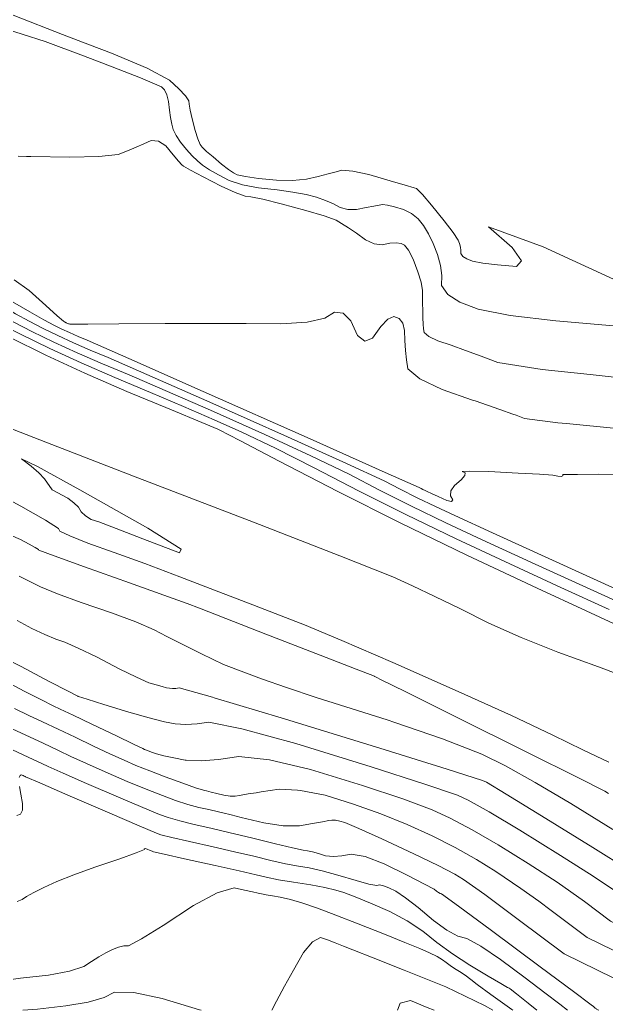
# Model space of a CAD drawing. Header units: inches. Extents: x 1337389 to 1347141, y 407035 to 414577.
# Drawn here: x 1342604 to 1342924, y 407035 to 407576 of the extents above; entities that cross this region are included whole.
import ezdxf

# ---------------------------------------------------------------- set-up
doc = ezdxf.new("R2010")
doc.units = ezdxf.units.IN
doc.header["$MEASUREMENT"] = 0
doc.layers.add('Topo', color=7, linetype='Continuous', lineweight=15, true_color=0x459900)

msp = doc.modelspace()

# ---------------------------------------------------------------- linework, layer by layer
at = {"layer": 'Topo'}
msp.add_line((1342603.519, 407501.2991, 745), (1342608.1339, 407501.1419, 745), dxfattribs=at)
for points, elevation in [([(1342642.4809, 407562.048), (1342627.6721, 407567.641), (1342601.6209, 407577.9309), (1342584.1631, 407585.1429)], 735), ([(1342578.3601, 407574.8079), (1342592.9549, 407571.8129), (1342618.2579, 407563.9589), (1342639.116, 407556.0811)], 740), ([(1342962.3621, 407418.628), (1342889.834, 407451.7601), (1342860.0221, 407462.707), (1342872.926, 407451.4689), (1342878.0638, 407444.2658), (1342875.4351, 407441.0971), (1342865.0399, 407441.9639), (1342857.0417, 407442.9421), (1342851.4409, 407444.0312), (1342848.237, 407445.231), (1342846.1068, 407446.6081), (1342845.0501, 407448.162), (1342845.067, 407449.8941), (1342844.8279, 407451.696), (1342844.3331, 407453.5679), (1342843.5829, 407455.5109), (1342840.7859, 407459.6661), (1342835.9411, 407466.0351), (1342829.0481, 407474.6148), (1342824.0051, 407480.4671), (1342820.8099, 407483.5911), (1342819.4649, 407483.9861), (1342814.6981, 407485.3859), (1342806.507, 407487.793), (1342794.894, 407491.207), (1342786.088, 407493.1749), (1342780.0902, 407493.698), (1342776.8992, 407492.7761), (1342772.6191, 407491.6419), (1342767.2499, 407490.295), (1342760.7921, 407488.7359), (1342753.2118, 407488.033), (1342744.5088, 407488.1839), (1342734.6849, 407489.192), (1342727.499, 407490.1899), (1342722.9529, 407491.1789), (1342721.045, 407492.1582), (1342718.2159, 407494.1009), (1342714.4651, 407497.006), (1342709.794, 407500.8739), (1342706.2861, 407503.9379), (1342703.944, 407506.1979), (1342702.7661, 407507.654), (1342701.462, 407510.705), (1342700.0341, 407515.3509), (1342698.4799, 407521.5909), (1342697.3791, 407526.3479), (1342696.732, 407529.6202), (1342696.5381, 407531.4091), (1342694.7031, 407534.1911), (1342691.2269, 407537.966), (1342686.111, 407542.734), (1342673.813, 407549.269), (1342654.333, 407557.572), (1342642.4809, 407562.048)], 735), ([(1342639.116, 407556.0811), (1342649.1258, 407552.3008), (1342670.2698, 407544.0019), (1342681.6902, 407539.0618), (1342683.3861, 407537.4812), (1342684.6878, 407534.8519), (1342685.5949, 407531.1751), (1342686.108, 407526.4501), (1342686.6911, 407522.3279), (1342687.346, 407518.8121), (1342688.0709, 407515.899), (1342689.6351, 407512.6219), (1342692.0371, 407508.9809), (1342695.277, 407504.9739), (1342698.358, 407501.542), (1342701.2789, 407498.6821), (1342704.0389, 407496.3971), (1342707.85, 407493.862), (1342712.7109, 407491.076), (1342718.624, 407488.0401), (1342725.9321, 407485.6711), (1342734.6352, 407483.9689), (1342744.7349, 407482.9328), (1342753.37, 407481.7361), (1342760.5399, 407480.3781), (1342766.2441, 407478.8587), (1342771.2389, 407477.1591), (1342775.5233, 407475.2811), (1342779.0981, 407473.222), (1342783.2698, 407472.1901), (1342788.041, 407472.185), (1342793.4101, 407473.208), (1342797.5581, 407473.9921), (1342800.4851, 407474.539), (1342802.1901, 407474.8471), (1342804.9699, 407474.5699), (1342808.8261, 407473.7079), (1342813.757, 407472.2608), (1342818.038, 407470.0589), (1342821.6681, 407467.1039), (1342824.648, 407463.394), (1342827.4151, 407458.9009), (1342829.9671, 407453.6249), (1342832.307, 407447.5672), (1342833.8492, 407441.7271), (1342834.5931, 407436.1079), (1342834.5411, 407430.7071), (1342837.8371, 407425.86), (1342844.4811, 407421.5652), (1342854.4719, 407417.8221), (1342871.9399, 407414.426), (1342896.883, 407411.377), (1342928.3159, 407408.7562)], 740), ([(1342608.1339, 407501.1419), (1342610.4042, 407501.0651), (1342631.6828, 407500.696), (1342647.5579, 407501.0961), (1342658.026, 407502.2638), (1342663.09, 407504.2011), (1342667.7919, 407506.1219), (1342672.1339, 407508.0259), (1342676.116, 407509.915), (1342680.0829, 407509.5509), (1342684.0361, 407506.9339), (1342687.975, 407502.064), (1342690.8841, 407498.583), (1342692.7628, 407496.4909), (1342693.6121, 407495.7879), (1342697.484, 407493.6219), (1342704.3781, 407489.9931), (1342714.295, 407484.9021), (1342721.941, 407481.4009), (1342727.318, 407479.491), (1342730.424, 407479.1719), (1342736.977, 407477.766), (1342746.9771, 407475.2722), (1342760.425, 407471.6909), (1342770.403, 407468.719), (1342776.913, 407466.3568), (1342779.9539, 407464.6061), (1342783.646, 407462.2282), (1342787.99, 407459.2229), (1342792.9841, 407455.5933), (1342797.7029, 407453.468), (1342802.146, 407452.8501), (1342806.3151, 407453.7379), (1342809.7401, 407454.0268), (1342812.42, 407453.7161), (1342814.3559, 407452.805), (1342816.5261, 407449.9198), (1342818.9309, 407445.06), (1342821.5691, 407438.2251), (1342823.318, 407432.5421), (1342824.1754, 407428.0098), (1342824.1432, 407424.6299), (1342824.1541, 407421.0128), (1342824.2099, 407417.1611), (1342824.3099, 407413.0731), (1342824.4749, 407409.689), (1342824.7051, 407407.0089), (1342825, 407405.0331), (1342827.5939, 407402.887), (1342832.4852, 407400.571), (1342839.6731, 407398.085), (1342847.5131, 407395.287), (1342856.0031, 407392.176), (1342865.143, 407388.752), (1342889.384, 407384.9569), (1342915.564, 407382.1842)], 745), ([(1342851.4538, 407368.2489), (1342834.7941, 407374.0111), (1342822.542, 407379.813), (1342816.046, 407385.1891), (1342815.3059, 407390.1379), (1342814.7679, 407395.2921), (1342814.431, 407400.6511), (1342814.294, 407406.2151), (1342813.267, 407410.2529), (1342811.348, 407412.7651), (1342808.5381, 407413.7509), (1342805.1851, 407412.2752), (1342801.2889, 407408.3391), (1342796.8488, 407401.9408), (1342792.653, 407400.326), (1342788.6989, 407403.4932), (1342784.9879, 407411.4431), (1342780.7801, 407415.664), (1342776.075, 407416.1561), (1342770.8731, 407412.919), (1342761.1159, 407410.801), (1342746.804, 407409.8001), (1342727.936, 407409.9181), (1342706.916, 407409.957), (1342683.7461, 407409.9181), (1342658.4251, 407409.8011), (1342641.423, 407409.7141), (1342632.74, 407409.657), (1342632.3771, 407409.6311), (1342632.023, 407409.637), (1342631.6769, 407409.6751), (1342631.34, 407409.745), (1342630.9549, 407409.8631), (1342630.5221, 407410.029), (1342630.0401, 407410.243), (1342629.708, 407410.391), (1342629.5251, 407410.4711), (1342629.4909, 407410.485), (1342629.459, 407410.499), (1342629.429, 407410.513), (1342629.4012, 407410.5271), (1342629.1809, 407410.6531), (1342628.7691, 407410.8908), (1342628.1654, 407411.2411), (1342624.743, 407414.2161), (1342618.5029, 407419.8161), (1342609.4459, 407428.041), (1342601.2439, 407433.859)], 750), ([(1342566.753, 407427.5171), (1342568.5929, 407426.7271), (1342581.0292, 407421.151), (1342589.6052, 407416.997), (1342594.3191, 407414.265), (1342601.4431, 407410.502), (1342610.976, 407405.709), (1342622.9189, 407399.8849), (1342635.756, 407393.974), (1342649.4878, 407387.9772), (1342664.1139, 407381.894), (1342683.7439, 407373.4491), (1342708.3761, 407362.642), (1342738.0109, 407349.472), (1342763.2509, 407337.8272), (1342784.096, 407327.707), (1342800.545, 407319.112), (1342818.1289, 407310.2921), (1342836.8478, 407301.2471), (1342856.7009, 407291.9771), (1342885.599, 407278.691), (1342923.541, 407261.389), (1342970.5269, 407240.07)], 765), ([(1342568.9449, 407431.5381), (1342582.22, 407425.5872), (1342595.0452, 407419.375), (1342602.0958, 407415.288), (1342609.4542, 407411.268), (1342617.118, 407407.3151), (1342625.0891, 407403.427), (1342633.6572, 407399.482)], 760), ([(1342564.492, 407423.3691), (1342565.345, 407423.058), (1342573.5649, 407419.5281), (1342579.8389, 407416.7159), (1342584.1641, 407414.62), (1342586.5421, 407413.242), (1342593.4321, 407409.7361), (1342604.8341, 407404.1031), (1342620.7481, 407396.342), (1342637.855, 407388.4661), (1342656.1531, 407380.4752), (1342675.644, 407372.369), (1342693.716, 407364.708), (1342710.369, 407357.4928), (1342725.6031, 407350.7229), (1342743.816, 407342.0001), (1342765.0079, 407331.3241), (1342789.1789, 407318.6941), (1342815.0179, 407305.733), (1342842.5239, 407292.4421), (1342871.6969, 407278.8199), (1342899.4828, 407265.9571), (1342925.88, 407253.851)], 770), ([(1342928.2189, 407246.3139), (1342913.3661, 407253.223), (1342886.6931, 407265.6638), (1342848.1999, 407283.6369), (1342811.9071, 407301.174), (1342777.814, 407318.275), (1342745.9201, 407334.94), (1342724.38, 407346.1732), (1342713.1941, 407351.9751), (1342712.3619, 407352.345), (1342703.689, 407355.9672), (1342687.1739, 407362.843), (1342662.8191, 407372.9719), (1342639.9539, 407382.957), (1342618.5779, 407392.7991), (1342598.6931, 407402.497), (1342585.422, 407408.9699), (1342578.7651, 407412.219), (1342578.7241, 407412.2431), (1342578.6481, 407412.2799), (1342578.538, 407412.3292), (1342578.3948, 407412.3911), (1342562.9551, 407417.604), (1342561.598, 407418.0609)], 775), ([(1342908.6552, 407327.651), (1342900.6389, 407327.585), (1342900.6039, 407326.869), (1342899.681, 407326.557), (1342897.8702, 407326.649), (1342895.1701, 407327.1441), (1342887.9931, 407327.727), (1342876.338, 407328.3989), (1342860.205, 407329.159), (1342849.9909, 407329.4391), (1342845.696, 407329.2409), (1342847.319, 407328.5631), (1342847.177, 407327.058), (1342845.2669, 407324.7241), (1342841.5921, 407321.5631), (1342839.595, 407318.67), (1342839.2761, 407316.047), (1342840.6348, 407313.6942), (1342839.9781, 407312.834), (1342837.3041, 407313.4681), (1342832.6131, 407315.5958), (1342829.0821, 407317.2041), (1342826.709, 407318.2911), (1342825.4961, 407318.8579), (1342824.352, 407319.4101), (1342823.277, 407319.9489), (1342822.272, 407320.475), (1342802.122, 407329.4819), (1342762.829, 407346.9701), (1342704.391, 407372.9389), (1342663.799, 407390.9311), (1342641.055, 407400.9461), (1342636.156, 407402.9831), (1342631.558, 407404.991), (1342627.2589, 407406.9701), (1342623.2589, 407408.921), (1342617.4641, 407412.0349), (1342609.8729, 407416.311), (1342600.486, 407421.752)], 755), ([(1342633.6572, 407399.482), (1342642.8219, 407395.48), (1342652.5849, 407391.42), (1342673.7721, 407382.1899), (1342706.3832, 407367.791), (1342750.4199, 407348.2211), (1342782.6871, 407333.6539), (1342803.1838, 407324.0911), (1342811.9109, 407319.531), (1342821.2411, 407314.8509), (1342831.172, 407310.052), (1342841.705, 407305.134), (1342862.2999, 407295.697), (1342892.9548, 407281.742), (1342933.671, 407263.2691)], 760), ([(1342540.674, 407379.6799), (1342551.3548, 407374.376), (1342566.5039, 407367.0511), (1342574.898, 407363.275), (1342581.4788, 407360.401), (1342586.2479, 407358.4301), (1342589.2029, 407357.3621), (1342592.159, 407356.15), (1342595.117, 407354.7949), (1342598.0749, 407353.297), (1342621.8429, 407343.929), (1342666.422, 407326.6918), (1342731.8121, 407301.584), (1342778.9701, 407283.2439), (1342807.898, 407271.6699), (1342818.5962, 407266.863), (1342830.8852, 407261.07), (1342844.7659, 407254.2901), (1342860.238, 407246.5241), (1342877.9631, 407238.6641), (1342897.94, 407230.7082), (1342920.171, 407222.657), (1342942.313, 407214.3561)], 780), ([(1342915.564, 407382.1842), (1342928.7261, 407380.7899), (1342983.169, 407376.2511), (1343018.5091, 407374.0572), (1343027.4281, 407374.141)], 745), ([(1342873.4541, 407360.5311), (1342866.286, 407363.078), (1342852.8031, 407367.7831), (1342851.4538, 407368.2489)], 750), ([(1342902.7069, 407355.3929), (1342897.9709, 407355.8511), (1342879.673, 407358.2371), (1342875.242, 407359.896), (1342873.4541, 407360.5311)], 750), ([(1343014.9739, 407346.1449), (1343013.1971, 407346.239), (1342976.1751, 407348.901), (1342930.1389, 407352.739), (1342902.7069, 407355.3929)], 750), ([(1343006.268, 407326.5729), (1342958.8101, 407327.3488), (1342920.0409, 407327.745), (1342908.6552, 407327.651)], 755), ([(1342585.3829, 407320.8969), (1342604.986, 407310.2837), (1342618.336, 407302.7199), (1342625.4321, 407298.2041), (1342626.2771, 407296.7369), (1342631.636, 407294.063), (1342641.5119, 407290.1831), (1342655.903, 407285.0961), (1342672.6189, 407278.9742), (1342691.6621, 407271.8178), (1342713.0299, 407263.6269), (1342731.498, 407256.5219), (1342747.0651, 407250.502), (1342759.731, 407245.568), (1342780.023, 407237.047), (1342807.943, 407224.9399), (1342843.489, 407209.2472), (1342872.6001, 407196.078), (1342895.2749, 407185.434), (1342911.5149, 407177.315), (1342925.7002, 407170.6751)], 785), ([(1342925.5667, 407153.479), (1342923.5049, 407154.754), (1342908.888, 407162.1909), (1342881.716, 407175.788), (1342841.9881, 407195.5471), (1342815.0379, 407208.9519), (1342800.866, 407216.0029), (1342799.4712, 407216.7001), (1342798.499, 407217.1831), (1342797.949, 407217.453), (1342797.821, 407217.5101), (1342787.8988, 407221.38), (1342768.1798, 407229.0631), (1342738.6669, 407240.56), (1342716.7512, 407249.084), (1342702.431, 407254.6349), (1342695.709, 407257.211), (1342683, 407261.838), (1342664.3038, 407268.5128), (1342639.6219, 407277.238), (1342623.0991, 407283.174), (1342614.7341, 407286.3199), (1342614.528, 407286.678), (1342612.7979, 407287.7789), (1342609.544, 407289.6229), (1342604.7639, 407292.2101), (1342599.3239, 407294.5431)], 790), ([(1342749.8271, 407211.4501), (1342736.3401, 407216.0201), (1342715.465, 407223.94), (1342703.5169, 407229.6801), (1342693.2521, 407234.7529), (1342684.671, 407239.16), (1342677.7731, 407242.9001), (1342667.6859, 407247.2449), (1342654.4111, 407252.1949), (1342637.9462, 407257.75), (1342625.026, 407262.4312), (1342615.6501, 407266.2372), (1342609.8171, 407269.1681), (1342604.039, 407272.1378)], 795), ([(1342602.9141, 407247.846), (1342611.0132, 407243.6268), (1342618.0447, 407240.269), (1342624.0121, 407237.7729), (1342628.9119, 407236.1389), (1342636.3, 407232.9051), (1342646.1739, 407228.07), (1342658.5359, 407221.6359), (1342668.1029, 407216.9389), (1342674.8742, 407213.9799), (1342678.8501, 407212.7569), (1342682.0449, 407211.8419), (1342684.459, 407211.2339), (1342686.092, 407210.9322), (1342687.7861, 407210.823), (1342689.5401, 407210.904), (1342691.3559, 407211.1779), (1342709.5601, 407206.087)], 800), ([(1342594.0742, 407228.4688), (1342605.0611, 407222.78), (1342620.492, 407214.7089), (1342630.7929, 407209.3218), (1342635.9639, 407206.6191), (1342636.0052, 407206.6001), (1342636.0929, 407206.5582), (1342636.2291, 407206.4931), (1342636.4129, 407206.4039), (1342641.0939, 407204.9441), (1342650.273, 407202.112), (1342663.9491, 407197.9082), (1342674.979, 407194.753), (1342681.929, 407193.006)], 805), ([(1342694.614, 407171.7769), (1342688.459, 407172.9142), (1342683.054, 407174.0741), (1342678.987, 407175.1511), (1342676.258, 407176.143), (1342674.0977, 407176.951), (1342672.508, 407177.576), (1342671.4879, 407178.0179), (1342666.3391, 407180.4642), (1342657.0639, 407184.9168), (1342643.6611, 407191.374), (1342633.4499, 407196.2679), (1342626.432, 407199.598), (1342622.6071, 407201.3649), (1342616.163, 407204.58), (1342607.0999, 407209.2421), (1342595.418, 407215.352)], 810), ([(1342808.9551, 407192.2441), (1342804.8708, 407193.6431), (1342766.1419, 407205.9209), (1342749.8271, 407211.4501)], 795), ([(1342709.5601, 407206.087), (1342710.5158, 407205.82), (1342747.021, 407194.8321), (1342800.872, 407178.2141), (1342837.4761, 407166.81), (1342856.834, 407160.621), (1342856.8991, 407160.591)], 800), ([(1342705.3289, 407155.1148), (1342704.5959, 407155.276), (1342700.2628, 407156.6849), (1342693.3251, 407159.1231), (1342683.7829, 407162.5919), (1342675.2581, 407165.8402), (1342667.7498, 407168.8679), (1342661.2601, 407171.675), (1342653.5669, 407175.1689), (1342644.6699, 407179.3489), (1342634.57, 407184.2149), (1342625.3, 407188.631), (1342616.8599, 407192.5962), (1342609.2501, 407196.111), (1342601.5319, 407199.8371)], 815), ([(1342595.893, 407190.8572), (1342607.2873, 407185.5941), (1342617.1489, 407180.9939), (1342625.479, 407177.0569), (1342632.276, 407173.7819), (1342640.7941, 407169.8741), (1342651.0331, 407165.3329), (1342662.9919, 407160.1591), (1342673.365, 407155.8381), (1342682.1499, 407152.369), (1342689.349, 407149.752), (1342695.975, 407147.6079), (1342702.0283, 407145.9349), (1342707.508, 407144.7331), (1342712.801, 407143.4951)], 820), ([(1342681.929, 407193.006), (1342683.362, 407192.646), (1342689.098, 407191.5869), (1342695.0469, 407191.201), (1342701.21, 407191.488), (1342707.586, 407192.4481), (1342725.5229, 407188.8638), (1342755.022, 407180.7357), (1342796.082, 407168.0649), (1342825.4421, 407158.701), (1342843.103, 407152.643), (1342849.064, 407149.892), (1342860.4412, 407143.4941), (1342877.235, 407133.4481), (1342899.445, 407119.7559), (1342917.176, 407108.43), (1342930.4269, 407099.4689), (1342939.1979, 407092.8738), (1342948.7061, 407088.225), (1342958.951, 407085.5221), (1342969.9343, 407084.7651), (1342971.8029, 407084.7321)], 805), ([(1342927.8951, 407133.89), (1342905.0079, 407148.048), (1342885.4698, 407159.6159), (1342869.281, 407168.593), (1342856.44, 407174.979), (1342834.9701, 407183.3289), (1342808.9551, 407192.2441)], 795), ([(1342597.7149, 407178.5919), (1342608.9989, 407173.3569), (1342616.3882, 407169.8978), (1342619.883, 407168.214), (1342628.022, 407164.5789), (1342640.8059, 407158.991), (1342658.2341, 407151.451), (1342671.4711, 407145.8359), (1342680.5179, 407142.146), (1342685.373, 407140.3822), (1342691.687, 407138.531), (1342699.4603, 407136.593), (1342708.693, 407134.5692), (1342719.1611, 407132.1539), (1342730.8659, 407129.349), (1342743.8059, 407126.152), (1342753.194, 407123.9039), (1342759.029, 407122.605), (1342761.3119, 407122.2551), (1342764.1101, 407121.633), (1342767.425, 407120.738), (1342771.2551, 407119.5711), (1342775.478, 407119.1441), (1342780.093, 407119.4559), (1342785.1011, 407120.5091), (1342792.7801, 407119.0749), (1342803.1308, 407115.154), (1342816.1542, 407108.7459), (1342825.252, 407104.122), (1342830.4261, 407101.2819), (1342831.6759, 407100.2249), (1342832.75, 407099.455), (1342833.6479, 407098.971), (1342834.369, 407098.7728), (1342843.7251, 407092.046), (1342861.714, 407078.7921), (1342888.3359, 407059.0089), (1342906.4939, 407045.4911), (1342916.186, 407038.2371), (1342917.4121, 407037.2491), (1342918.3291, 407036.4829), (1342918.935, 407035.94), (1342919.2309, 407035.6199), (1342919.6821, 407035.403), (1342920.2734, 407035.2906), (1342920.2869, 407035.288)], 825), ([(1342992.534, 407071.0451), (1342988.6167, 407070.5949), (1342976.3101, 407070.814), (1342958.5431, 407072.038), (1342941.9679, 407076.411), (1342926.5861, 407083.932), (1342912.3951, 407094.6019), (1342897.4669, 407105.085), (1342881.8009, 407115.3839), (1342865.397, 407125.4959), (1342851.1911, 407133.7471), (1342839.1821, 407140.1371), (1342829.3719, 407144.6651), (1342813.4079, 407150.5912), (1342791.2908, 407157.916), (1342763.0221, 407166.6411), (1342740.53, 407171.908), (1342723.8159, 407173.7179), (1342712.8791, 407172.071), (1342703.3411, 407171.388), (1342695.2, 407171.6689), (1342694.614, 407171.7769)], 810), ([(1342604.126, 407162.2398), (1342604.5099, 407163.3739), (1342605.183, 407163.7191), (1342606.1452, 407163.2749), (1342606.849, 407162.9491), (1342607.297, 407162.7392), (1342607.4891, 407162.6469), (1342615.2488, 407159.2829), (1342630.5779, 407152.6491), (1342653.4761, 407142.7419), (1342669.578, 407135.8341), (1342678.8852, 407131.9241), (1342681.3959, 407131.0109), (1342687.399, 407129.454), (1342696.892, 407127.2521), (1342709.877, 407124.4049), (1342721.6021, 407121.7489), (1342732.0681, 407119.2841), (1342741.2731, 407117.0103), (1342749.369, 407115.194), (1342756.354, 407113.8349), (1342762.2289, 407112.934), (1342769.431, 407111.332), (1342777.9619, 407109.0291), (1342787.821, 407106.0251), (1342794.8758, 407104.123), (1342799.126, 407103.3241), (1342800.5709, 407103.6279), (1342802.7882, 407103.2139), (1342805.7759, 407102.0819), (1342809.535, 407100.2331), (1342814.8409, 407096.633), (1342821.6951, 407091.2821), (1342830.0969, 407084.1809), (1342837.314, 407079.003), (1342843.3479, 407075.748), (1342848.1979, 407074.4171), (1342855.9429, 407070.1779), (1342866.581, 407063.0297), (1342880.1139, 407052.9739), (1342890.9068, 407044.8419), (1342898.9609, 407038.6341), (1342903.109, 407035.2906)], 830), ([(1342602.809, 407141.4859), (1342604.8379, 407142.1689), (1342605.865, 407144.3511), (1342605.8891, 407148.0329), (1342604.9112, 407153.2132), (1342604.2911, 407157.307)], 830), ([(1342856.8991, 407160.591), (1342858.9451, 407159.6461), (1342869.6909, 407153.2399), (1342889.0729, 407141.4012), (1342917.09, 407124.129), (1342936.8849, 407111.7741)], 800), ([(1342733.3599, 407153.9701), (1342728.9081, 407153.282), (1342724.1651, 407152.51), (1342721.9032, 407152.0832), (1342719.107, 407152.1162), (1342715.7771, 407152.6099), (1342711.9139, 407153.5641), (1342708.7629, 407154.327), (1342706.3229, 407154.897), (1342705.3289, 407155.1148)], 815), ([(1342755.9091, 407155.325), (1342745.838, 407155.8601), (1342736.1322, 407154.3991), (1342733.3599, 407153.9701)], 815), ([(1342887.467, 407094.721), (1342877.758, 407101.7409), (1342864.157, 407111.0108), (1342853.5591, 407117.5441), (1342841.94, 407124.0008), (1342829.3011, 407130.3819), (1342815.6411, 407136.686), (1342801.374, 407142.482), (1342786.5011, 407147.7679), (1342771.0221, 407152.5449), (1342757.4681, 407155.2418), (1342755.9091, 407155.325)], 815), ([(1342712.801, 407143.4951), (1342715.2462, 407142.9229), (1342719.767, 407141.8289)], 820), ([(1342719.767, 407141.8289), (1342725.2421, 407140.505), (1342737.4971, 407137.478), (1342748.058, 407135.912), (1342756.926, 407135.8062), (1342764.1012, 407137.1621), (1342769.4469, 407138.1501), (1342772.9621, 407138.7711), (1342774.6481, 407139.0251), (1342776.668, 407138.917), (1342779.0221, 407138.449), (1342781.7111, 407137.6192), (1342789.3399, 407134.372), (1342801.909, 407128.7078), (1342819.4189, 407120.6272), (1342832.6899, 407114.255), (1342841.721, 407109.592), (1342846.5119, 407106.6379), (1342858.049, 407098.396), (1342876.3321, 407084.866), (1342901.3599, 407066.048), (1342928.4911, 407052.782), (1342957.7249, 407045.07), (1342967.0772, 407044.4252)], 820), ([(1342603.0239, 407094.5621), (1342605.591, 407095.737), (1342607.9901, 407097.3301), (1342611.9701, 407099.4841), (1342617.5308, 407102.1969), (1342624.673, 407105.4701), (1342633.95, 407109.1729), (1342645.3621, 407113.305), (1342658.9068, 407117.867), (1342667.907, 407121.0699), (1342672.362, 407122.9139), (1342672.27, 407123.3991), (1342672.7539, 407123.4871), (1342673.8142, 407123.1772), (1342675.4501, 407122.4691), (1342676.5962, 407121.977), (1342677.2531, 407121.701), (1342677.42, 407121.6401), (1342683.111, 407120.376), (1342694.325, 407117.9099), (1342711.062, 407114.241), (1342724.0441, 407111.3441), (1342733.2701, 407109.22), (1342738.7409, 407107.869), (1342745.5439, 407106.484), (1342753.6792, 407105.0651), (1342763.1451, 407103.613), (1342770.868, 407102.215), (1342776.8478, 407100.871), (1342781.083, 407099.58), (1342787.3861, 407097.21), (1342795.757, 407093.7599), (1342806.196, 407089.231), (1342815.7141, 407084.1279), (1342824.3099, 407078.4519), (1342831.9838, 407072.2018), (1342840.489, 407066.0211), (1342849.823, 407059.9121), (1342859.9869, 407053.8721), (1342866.8581, 407049.8191), (1342870.4362, 407047.7539), (1342870.721, 407047.6761), (1342871.0589, 407047.514), (1342871.4481, 407047.2691), (1342871.891, 407046.9401), (1342875.3201, 407044.194), (1342881.737, 407039.0319), (1342886.3783, 407035.2906)], 835), ([(1342873.2834, 407035.2906), (1342872.874, 407035.577), (1342861.315, 407043.7952), (1342853.8398, 407049.287), (1342850.45, 407052.053), (1342847.2791, 407054.4391), (1342844.3268, 407056.444), (1342841.5931, 407058.0681), (1342839.1311, 407059.672), (1342836.9411, 407061.255), (1342835.0231, 407062.817), (1342832.014, 407064.6088), (1342827.912, 407066.632), (1342822.719, 407068.885), (1342814.5129, 407072.2789), (1342803.293, 407076.815), (1342789.059, 407082.4911), (1342776.894, 407087.183), (1342766.7996, 407090.8899), (1342758.774, 407093.6119), (1342752.0011, 407095.6451), (1342746.4799, 407096.9891), (1342742.212, 407097.644), (1342738.7882, 407098.2229), (1342736.208, 407098.7271), (1342734.4719, 407099.1561), (1342731.4241, 407099.8559), (1342727.0641, 407100.8279), (1342721.3911, 407102.072), (1342712.105, 407099.2631), (1342699.2042, 407092.402), (1342682.6891, 407081.4881), (1342670.838, 407074.17), (1342663.6501, 407070.4481), (1342661.1252, 407070.3231), (1342658.238, 407069.6229), (1342654.9861, 407068.3501), (1342651.372, 407066.5031), (1342647.5541, 407064.337), (1342643.532, 407061.851), (1342639.306, 407059.045), (1342631.448, 407056.5811), (1342619.9591, 407054.4611), (1342604.8389, 407052.683), (1342594.3549, 407051.3399)], 840), ([(1342937.8051, 407063.9179), (1342935.23, 407064.597), (1342913.9729, 407074.9899), (1342894.3639, 407089.734), (1342887.467, 407094.721)], 815), ([(1342741.8228, 407035.2906), (1342744.4301, 407040.228), (1342748.8629, 407048.3712), (1342753.785, 407057.1879), (1342759.1959, 407066.6789), (1342764.0682, 407072.577), (1342768.4029, 407074.8819), (1342772.2, 407073.594), (1342776.4219, 407072.0621), (1342781.0681, 407070.284), (1342786.139, 407068.2621), (1342797.121, 407063.8861), (1342814.0137, 407057.1561), (1342836.8178, 407048.0721), (1342857.889, 407037.911), (1342862.3979, 407035.2906)], 845), ([(1342606.0098, 407035.2906), (1342614.0941, 407035.8021), (1342629.4879, 407037.6009), (1342641.6052, 407039.7431), (1342650.4471, 407042.2289), (1342656.012, 407045.0579), (1342666.543, 407044.8882), (1342682.0391, 407041.7188), (1342702.5001, 407035.5511), (1342703.3741, 407035.2906)], 845), ([(1342810.4462, 407035.2906), (1342811.816, 407039.0938), (1342817.5109, 407040.5072), (1342826.5658, 407036.848), (1342830.4485, 407035.2906)], 850)]:
    msp.add_lwpolyline(points, dxfattribs=dict(at, elevation=elevation))
at = {"layer": 'Topo', "elevation": 780}
msp.add_lwpolyline([(1342621.9651, 407319.2859), (1342617.9032, 407325.2079), (1342614.7818, 407328.5201), (1342610.5709, 407332.1819), (1342605.27, 407336.194), (1342614.123, 407331.8781), (1342637.1299, 407319.2339), (1342674.2909, 407298.2609), (1342692.4149, 407286.8269), (1342691.502, 407284.9351), (1342671.551, 407292.5823), (1342656.8849, 407298.1631), (1342647.5011, 407301.678), (1342643.401, 407303.128), (1342640.1741, 407304.953), (1342637.8189, 407307.1541), (1342636.3358, 407309.731), (1342633.9159, 407312.2238), (1342630.558, 407314.6339)], close=True, dxfattribs=at)

doc.saveas('drawing.dxf')
